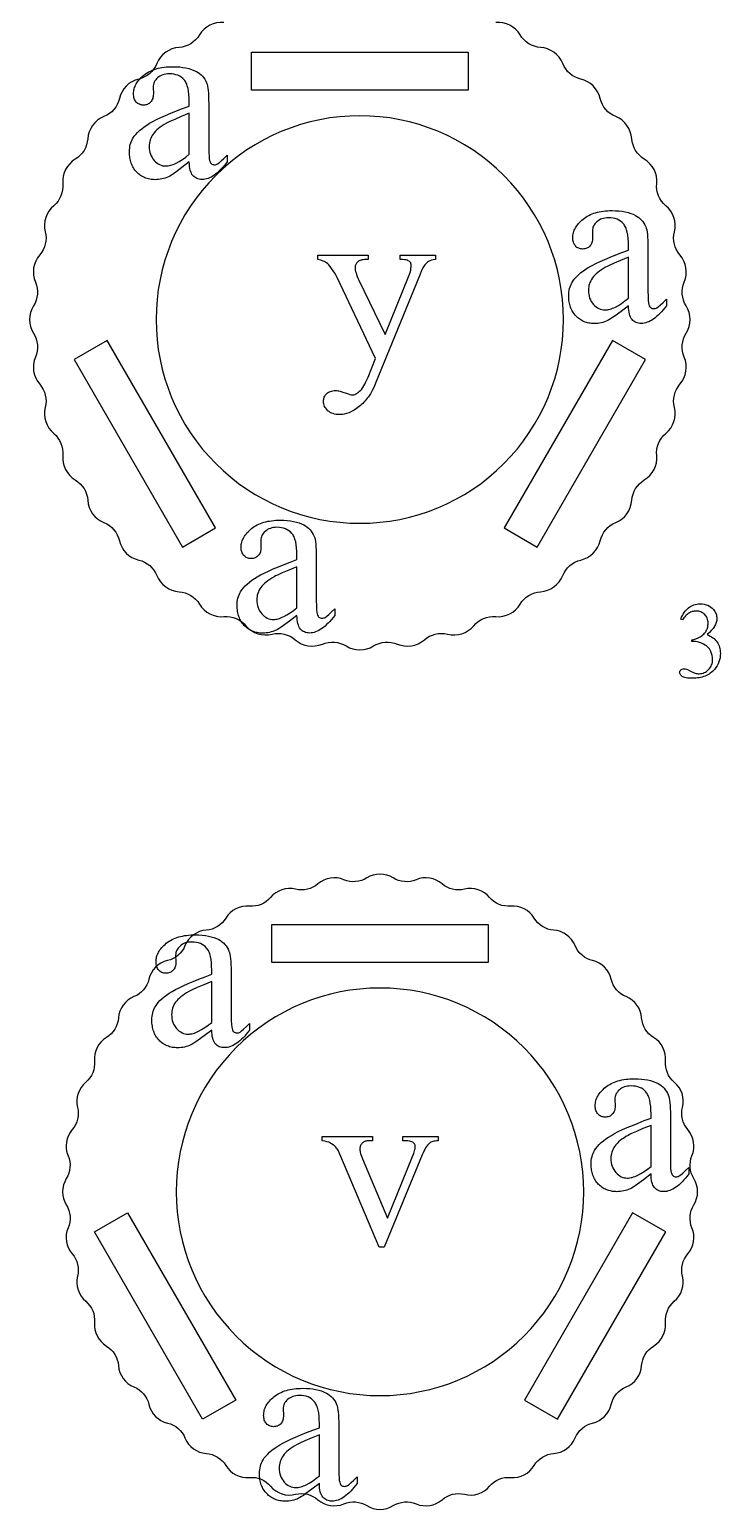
# Model space of a CAD drawing. Extents: x 7 to 905, y -397 to 592.
# Drawn here: x 137.6 to 224.4, y 305.8 to 491.7 of the extents above; entities that cross this region are included whole.
import ezdxf

# ---------------------------------------------------------------- set-up
doc = ezdxf.new("R2010")
doc.units = 0
doc.header["$MEASUREMENT"] = 0
for name, color, linetype in [('EXT', 1, 'CONTINUOUS'), ('INT', 5, 'CONTINUOUS'), ('POCKET_2_4MM', 3, 'CONTINUOUS'), ('TEXT', 18, 'CONTINUOUS')]:
    doc.layers.add(name, color=color, linetype=linetype)

msp = doc.modelspace()

# ---------------------------------------------------------------- linework, layer by layer
at = {"layer": 'EXT'}
msp.add_lwpolyline([(161.98, 492.54, 0.286149), (158.91, 490.98, -0.244114), (156.35, 489.41, 0.286149), (153.56, 487.39, -0.244114), (151.28, 485.44, 0.286149), (148.85, 483, -0.244114), (146.9, 480.72, 0.286149), (144.87, 477.93, -0.244114), (143.31, 475.38, 0.286149), (141.74, 472.31, -0.244114), (140.6, 469.53, 0.286149), (139.53, 466.26, -0.244114), (138.83, 463.34, 0.286149), (138.29, 459.94, -0.244114), (138.06, 456.95, 0.286149), (138.06, 453.5, -0.244114), (138.29, 450.51, 0.286149), (138.83, 447.11, -0.244114), (139.53, 444.19, 0.286149), (140.6, 440.92, -0.244114), (141.74, 438.15, 0.286149), (143.31, 435.08, -0.244114), (144.87, 432.52, 0.286149), (146.9, 429.73, -0.244114), (148.85, 427.45, 0.286149), (151.28, 425.02, -0.244114), (153.56, 423.07, 0.286149), (156.35, 421.04, -0.244114), (158.91, 419.47, 0.286149), (161.98, 417.91, -0.244114), (164.75, 416.76, 0.286149), (168.03, 415.7, -0.244114), (170.94, 415, 0.286149), (174.35, 414.46, -0.244114), (177.34, 414.22, 0.286149), (180.78, 414.22, -0.244114), (183.77, 414.46, 0.286149), (187.17, 415, -0.244114), (190.09, 415.7, 0.286149), (193.37, 416.76, -0.244114), (196.14, 417.91, 0.286149), (199.21, 419.47, -0.244114), (201.77, 421.04, 0.286149), (204.55, 423.07, -0.244114), (206.83, 425.02, 0.286149), (209.27, 427.45, -0.244114), (211.22, 429.73, 0.286149), (213.24, 432.52, -0.244114), (214.81, 435.08, 0.286149), (216.37, 438.15, -0.244114), (217.52, 440.92, 0.286149), (218.59, 444.19, -0.244114), (219.29, 447.11, 0.286149), (219.83, 450.51, -0.244114), (220.06, 453.5, 0.286149), (220.06, 456.95, -0.244114), (219.83, 459.94, 0.286149), (219.29, 463.34, -0.244114), (218.59, 466.26, 0.286149), (217.52, 469.53, -0.244114), (216.37, 472.31, 0.286149), (214.81, 475.38, -0.244114), (213.24, 477.93, 0.286149), (211.22, 480.72, -0.244114), (209.27, 483, 0.286149), (206.83, 485.44, -0.244114), (204.55, 487.39, 0.286149), (201.77, 489.41, -0.244114), (199.21, 490.98, 0.286149), (196.14, 492.54, -0.244114)], format="xyb", dxfattribs=at)
msp.add_lwpolyline([(142.4, 341.12, 0.286149), (142.92, 337.85, -0.244114), (143.59, 335.04, 0.286149), (144.62, 331.9, -0.244114), (145.72, 329.23, 0.286149), (147.22, 326.28, -0.244114), (148.73, 323.82, 0.286149), (150.68, 321.14, -0.244114), (152.55, 318.95, 0.286149), (154.89, 316.6, -0.244114), (157.09, 314.73, 0.286149), (159.77, 312.78, -0.244114), (162.23, 311.28, 0.286149), (165.18, 309.77, -0.244114), (167.84, 308.67, 0.286149), (170.99, 307.65, -0.244114), (173.8, 306.97, 0.286149), (177.07, 306.45, -0.244114), (179.94, 306.23, 0.286149), (183.26, 306.23, -0.244114), (186.13, 306.45, 0.286149), (189.4, 306.97, -0.244114), (192.21, 307.65, 0.286149), (195.36, 308.67, -0.244114), (198.02, 309.77, 0.286149), (200.97, 311.28, -0.244114), (203.43, 312.78, 0.286149), (206.11, 314.73, -0.244114), (208.31, 316.6, 0.286149), (210.65, 318.95, -0.244114), (212.52, 321.14, 0.286149), (214.47, 323.82, -0.244114), (215.98, 326.28, 0.286149), (217.48, 329.23, -0.244114), (218.58, 331.9, 0.286149), (219.61, 335.04, -0.244114), (220.28, 337.85, 0.286149), (220.8, 341.12, -0.244114), (221.03, 344, 0.286149), (221.03, 347.31, -0.244114), (220.8, 350.18, 0.286149), (220.28, 353.46, -0.244114), (219.61, 356.26, 0.286149), (218.58, 359.41, -0.244114), (217.48, 362.08, 0.286149), (215.98, 365.03, -0.244114), (214.47, 367.49, 0.286149), (212.52, 370.17, -0.244114), (210.65, 372.36, 0.286149), (208.31, 374.7, -0.244114), (206.11, 376.58, 0.286149), (203.43, 378.52, -0.244114), (200.97, 380.03, 0.286149), (198.02, 381.53, -0.244114), (195.36, 382.64, 0.286149), (192.21, 383.66, -0.244114), (189.4, 384.33, 0.286149), (186.13, 384.85, -0.244114), (183.26, 385.08, 0.286149), (179.94, 385.08, -0.244114), (177.07, 384.85, 0.286149), (173.8, 384.33, -0.244114), (170.99, 383.66, 0.286149), (167.84, 382.64, -0.244114), (165.18, 381.53, 0.286149), (162.23, 380.03, -0.244114), (159.77, 378.52, 0.286149), (157.09, 376.58, -0.244114), (154.89, 374.7, 0.286149), (152.55, 372.36, -0.244114), (150.68, 370.17, 0.286149), (148.73, 367.49, -0.244114), (147.22, 365.03, 0.286149), (145.72, 362.08, -0.244114), (144.62, 359.41, 0.286149), (143.59, 356.26, -0.244114), (142.92, 353.46, 0.286149), (142.4, 350.18, -0.244114), (142.18, 347.31, 0.286149), (142.18, 344, -0.244114)], format="xyb", close=True, dxfattribs=at)
at = {"layer": 'INT'}
for points in [[(165.46, 484.03), (165.46, 488.83), (192.66, 488.83), (192.66, 484.03)], [(156.76, 426.65), (160.92, 429.05), (147.32, 452.6), (143.16, 450.2)], [(201.36, 426.65), (214.96, 450.2), (210.8, 452.6), (197.2, 429.05)]]:
    msp.add_lwpolyline(points, close=True, dxfattribs=at)
for points in [[(179.06, 480.83, 0.414214), (153.46, 455.23, 0.414214), (179.06, 429.63, 0.414214), (204.66, 455.23, 0.414214)], [(181.6, 371.25, 0.414214), (156, 345.65, 0.414214), (181.6, 320.05, 0.414214), (207.2, 345.65, 0.414214)]]:
    msp.add_lwpolyline(points, format="xyb", close=True, dxfattribs=at)
at = {"layer": 'POCKET_2_4MM'}
for points in [[(168, 374.45), (168, 379.25), (195.2, 379.25), (195.2, 374.45)], [(159.3, 317.08), (145.7, 340.63), (149.86, 343.03), (163.46, 319.48)], [(203.9, 317.08), (217.5, 340.63), (213.34, 343.03), (199.74, 319.48)]]:
    msp.add_lwpolyline(points, close=True, dxfattribs=at)
at = {"layer": 'TEXT'}
for points in [[(157.63, 475.03), (156.69, 474.31), (155.94, 473.76), (155.64, 473.55), (155.38, 473.38), (155.18, 473.26), (155.02, 473.17), (154.82, 473.09), (154.62, 473.01), (154.41, 472.95), (154.2, 472.9), (153.99, 472.86), (153.77, 472.83), (153.55, 472.81), (153.33, 472.8), (153.15, 472.81), (152.98, 472.82), (152.82, 472.84), (152.66, 472.86), (152.5, 472.9), (152.34, 472.94), (152.19, 472.99), (152.05, 473.04), (151.91, 473.11), (151.77, 473.18), (151.63, 473.26), (151.5, 473.34), (151.38, 473.44), (151.25, 473.54), (151.13, 473.65), (151.02, 473.76), (150.91, 473.89), (150.8, 474.01), (150.71, 474.14), (150.62, 474.28), (150.54, 474.42), (150.46, 474.57), (150.4, 474.72), (150.34, 474.87), (150.28, 475.03), (150.24, 475.2), (150.2, 475.37), (150.17, 475.54), (150.14, 475.72), (150.12, 475.9), (150.11, 476.29), (150.12, 476.53), (150.14, 476.76), (150.17, 476.99), (150.22, 477.21), (150.28, 477.42), (150.36, 477.62), (150.45, 477.81), (150.55, 478), (150.72, 478.25), (150.91, 478.49), (151.13, 478.73), (151.38, 478.97), (151.66, 479.2), (151.96, 479.43), (152.29, 479.66), (152.65, 479.88), (153.06, 480.11), (153.53, 480.35), (154.06, 480.6), (154.65, 480.87), (155.3, 481.14), (156.02, 481.43), (156.79, 481.73), (157.63, 482.04), (157.63, 482.57), (157.62, 483.05), (157.59, 483.5), (157.54, 483.91), (157.47, 484.27), (157.38, 484.6), (157.33, 484.75), (157.27, 484.89), (157.21, 485.02), (157.14, 485.13), (157.07, 485.24), (156.99, 485.34), (156.82, 485.52), (156.63, 485.67), (156.43, 485.8), (156.2, 485.91), (155.96, 485.99), (155.7, 486.05), (155.42, 486.08), (155.13, 486.09), (154.9, 486.09), (154.68, 486.06), (154.48, 486.02), (154.29, 485.97), (154.11, 485.9), (153.95, 485.81), (153.79, 485.71), (153.65, 485.59), (153.52, 485.46), (153.41, 485.33), (153.31, 485.2), (153.23, 485.05), (153.17, 484.91), (153.12, 484.76), (153.1, 484.6), (153.09, 484.44), (153.12, 483.59), (153.11, 483.42), (153.1, 483.27), (153.07, 483.12), (153.03, 482.99), (152.98, 482.86), (152.92, 482.74), (152.85, 482.64), (152.77, 482.54), (152.68, 482.45), (152.59, 482.38), (152.48, 482.31), (152.37, 482.26), (152.26, 482.22), (152.13, 482.19), (152, 482.18), (151.87, 482.17), (151.73, 482.18), (151.61, 482.19), (151.48, 482.22), (151.37, 482.27), (151.26, 482.32), (151.16, 482.39), (151.06, 482.46), (150.97, 482.55), (150.89, 482.65), (150.82, 482.76), (150.76, 482.88), (150.71, 483.01), (150.68, 483.14), (150.65, 483.29), (150.63, 483.44), (150.63, 483.6), (150.63, 483.76), (150.65, 483.92), (150.67, 484.07), (150.71, 484.22), (150.75, 484.37), (150.81, 484.52), (150.88, 484.67), (150.95, 484.82), (151.04, 484.96), (151.13, 485.11), (151.24, 485.25), (151.36, 485.39), (151.48, 485.53), (151.62, 485.66), (151.77, 485.8), (151.92, 485.93), (152.09, 486.06), (152.27, 486.18), (152.45, 486.29), (152.64, 486.4), (152.84, 486.49), (153.05, 486.58), (153.26, 486.66), (153.48, 486.73), (153.72, 486.79), (153.96, 486.84), (154.2, 486.89), (154.46, 486.93), (154.73, 486.96), (155, 486.98), (155.28, 486.99), (155.57, 486.99), (156.01, 486.98), (156.43, 486.96), (156.83, 486.91), (157.2, 486.84), (157.56, 486.76), (157.9, 486.65), (158.22, 486.53), (158.52, 486.39), (158.73, 486.27), (158.92, 486.13), (159.11, 485.97), (159.27, 485.8), (159.43, 485.62), (159.57, 485.41), (159.69, 485.19), (159.8, 484.96), (159.86, 484.78), (159.92, 484.56), (159.96, 484.3), (160, 483.99), (160.03, 483.65), (160.05, 483.26), (160.06, 482.83), (160.07, 482.36), (160.07, 477.78), (160.07, 476.9), (160.08, 476.22), (160.11, 475.72), (160.14, 475.41), (160.18, 475.21), (160.24, 475.04), (160.3, 474.92), (160.34, 474.87), (160.38, 474.83), (160.47, 474.76), (160.57, 474.71), (160.67, 474.69), (160.77, 474.68), (160.89, 474.68), (161, 474.7), (161.1, 474.74), (161.19, 474.78), (161.38, 474.92), (161.64, 475.15), (161.98, 475.46), (162.38, 475.86), (162.38, 475.03), (162.18, 474.76), (161.97, 474.51), (161.77, 474.28), (161.57, 474.06), (161.36, 473.87), (161.16, 473.68), (160.96, 473.52), (160.77, 473.37), (160.57, 473.24), (160.37, 473.13), (160.18, 473.04), (159.99, 472.96), (159.79, 472.9), (159.6, 472.85), (159.41, 472.83), (159.23, 472.82), (159.05, 472.83), (158.88, 472.85), (158.72, 472.89), (158.58, 472.94), (158.44, 473.02), (158.31, 473.1), (158.19, 473.2), (158.08, 473.32), (157.97, 473.46), (157.89, 473.62), (157.81, 473.8), (157.75, 474), (157.7, 474.22), (157.67, 474.47), (157.64, 474.74)], [(157.63, 475.99), (157.63, 481.14), (156.62, 480.73), (155.8, 480.38), (155.18, 480.1), (154.94, 479.98), (154.76, 479.88), (154.48, 479.72), (154.22, 479.56), (153.98, 479.39), (153.76, 479.22), (153.56, 479.05), (153.38, 478.88), (153.23, 478.7), (153.09, 478.53), (152.97, 478.35), (152.87, 478.17), (152.78, 477.98), (152.71, 477.79), (152.66, 477.59), (152.62, 477.39), (152.6, 477.19), (152.59, 476.98), (152.6, 476.72), (152.63, 476.47), (152.68, 476.23), (152.75, 476.01), (152.84, 475.79), (152.95, 475.59), (153.07, 475.4), (153.22, 475.22), (153.38, 475.05), (153.55, 474.91), (153.73, 474.79), (153.9, 474.69), (154.09, 474.61), (154.28, 474.56), (154.48, 474.53), (154.68, 474.52), (154.83, 474.52), (154.97, 474.54), (155.13, 474.57), (155.29, 474.61), (155.45, 474.66), (155.62, 474.72), (155.8, 474.8), (155.98, 474.88), (156.36, 475.09), (156.76, 475.35), (157.19, 475.64)], [(212.83, 456.95), (211.89, 456.23), (211.14, 455.68), (210.83, 455.47), (210.58, 455.3), (210.37, 455.18), (210.22, 455.09), (210.02, 455.01), (209.81, 454.93), (209.61, 454.87), (209.4, 454.82), (209.18, 454.78), (208.96, 454.75), (208.74, 454.73), (208.52, 454.72), (208.35, 454.73), (208.18, 454.74), (208.01, 454.76), (207.85, 454.78), (207.69, 454.82), (207.54, 454.86), (207.39, 454.91), (207.24, 454.96), (207.1, 455.03), (206.96, 455.1), (206.83, 455.18), (206.7, 455.26), (206.57, 455.36), (206.45, 455.46), (206.33, 455.57), (206.21, 455.68), (206.1, 455.8), (206, 455.93), (205.9, 456.06), (205.82, 456.2), (205.73, 456.34), (205.66, 456.49), (205.59, 456.64), (205.53, 456.79), (205.48, 456.95), (205.43, 457.12), (205.39, 457.29), (205.36, 457.46), (205.34, 457.64), (205.32, 457.82), (205.31, 458.2), (205.31, 458.45), (205.33, 458.68), (205.37, 458.91), (205.42, 459.13), (205.48, 459.34), (205.56, 459.54), (205.64, 459.73), (205.75, 459.92), (205.91, 460.16), (206.11, 460.41), (206.33, 460.65), (206.58, 460.89), (206.85, 461.12), (207.16, 461.35), (207.49, 461.58), (207.85, 461.8), (208.26, 462.03), (208.72, 462.27), (209.25, 462.52), (209.84, 462.78), (210.5, 463.06), (211.21, 463.35), (211.99, 463.65), (212.83, 463.96), (212.83, 464.49), (212.82, 464.97), (212.79, 465.42), (212.74, 465.82), (212.67, 466.19), (212.58, 466.52), (212.53, 466.67), (212.47, 466.8), (212.4, 466.93), (212.34, 467.05), (212.26, 467.16), (212.19, 467.26), (212.02, 467.44), (211.83, 467.59), (211.62, 467.72), (211.4, 467.82), (211.16, 467.91), (210.9, 467.97), (210.62, 468), (210.32, 468.01), (210.09, 468), (209.88, 467.98), (209.68, 467.94), (209.49, 467.89), (209.31, 467.82), (209.14, 467.73), (208.99, 467.63), (208.85, 467.51), (208.71, 467.38), (208.6, 467.25), (208.5, 467.11), (208.43, 466.97), (208.36, 466.83), (208.32, 466.68), (208.29, 466.52), (208.29, 466.36), (208.31, 465.51), (208.31, 465.34), (208.29, 465.19), (208.27, 465.04), (208.23, 464.9), (208.18, 464.78), (208.12, 464.66), (208.05, 464.56), (207.97, 464.46), (207.88, 464.37), (207.78, 464.3), (207.68, 464.23), (207.57, 464.18), (207.45, 464.14), (207.33, 464.11), (207.2, 464.1), (207.06, 464.09), (206.93, 464.1), (206.8, 464.11), (206.68, 464.14), (206.57, 464.19), (206.46, 464.24), (206.35, 464.3), (206.26, 464.38), (206.17, 464.47), (206.09, 464.57), (206.02, 464.68), (205.96, 464.8), (205.91, 464.93), (205.87, 465.06), (205.84, 465.21), (205.83, 465.36), (205.82, 465.52), (205.83, 465.68), (205.84, 465.83), (205.87, 465.99), (205.9, 466.14), (205.95, 466.29), (206, 466.44), (206.07, 466.59), (206.15, 466.74), (206.23, 466.88), (206.33, 467.02), (206.44, 467.17), (206.55, 467.31), (206.68, 467.44), (206.82, 467.58), (206.96, 467.72), (207.12, 467.85), (207.29, 467.98), (207.46, 468.1), (207.64, 468.21), (207.83, 468.31), (208.03, 468.41), (208.24, 468.5), (208.46, 468.58), (208.68, 468.65), (208.91, 468.71), (209.15, 468.76), (209.4, 468.81), (209.66, 468.85), (209.92, 468.87), (210.19, 468.9), (210.47, 468.91), (210.76, 468.91), (211.2, 468.9), (211.62, 468.87), (212.02, 468.83), (212.4, 468.76), (212.76, 468.68), (213.1, 468.57), (213.42, 468.45), (213.71, 468.31), (213.92, 468.19), (214.12, 468.05), (214.3, 467.89), (214.47, 467.72), (214.62, 467.53), (214.76, 467.33), (214.89, 467.11), (215, 466.88), (215.06, 466.7), (215.11, 466.48), (215.16, 466.21), (215.2, 465.91), (215.22, 465.57), (215.25, 465.18), (215.26, 464.75), (215.26, 464.28), (215.26, 459.69), (215.27, 458.82), (215.28, 458.14), (215.3, 457.64), (215.34, 457.33), (215.38, 457.13), (215.43, 456.96), (215.5, 456.84), (215.54, 456.79), (215.58, 456.74), (215.67, 456.68), (215.76, 456.63), (215.86, 456.61), (215.97, 456.6), (216.08, 456.6), (216.19, 456.62), (216.29, 456.65), (216.38, 456.7), (216.57, 456.84), (216.84, 457.06), (217.17, 457.38), (217.58, 457.78), (217.58, 456.95), (217.37, 456.68), (217.17, 456.43), (216.96, 456.2), (216.76, 455.98), (216.56, 455.78), (216.36, 455.6), (216.16, 455.44), (215.96, 455.29), (215.77, 455.16), (215.57, 455.05), (215.38, 454.95), (215.18, 454.88), (214.99, 454.82), (214.8, 454.77), (214.61, 454.75), (214.42, 454.74), (214.25, 454.75), (214.08, 454.77), (213.92, 454.81), (213.77, 454.86), (213.63, 454.93), (213.5, 455.02), (213.38, 455.12), (213.27, 455.24), (213.17, 455.38), (213.08, 455.53), (213.01, 455.72), (212.95, 455.92), (212.9, 456.14), (212.86, 456.39), (212.84, 456.66)], [(173.8, 463.31), (180.1, 463.31), (180.1, 462.77), (179.79, 462.77), (179.63, 462.76), (179.47, 462.75), (179.33, 462.73), (179.21, 462.69), (179.09, 462.65), (178.98, 462.61), (178.88, 462.55), (178.79, 462.48), (178.71, 462.41), (178.65, 462.33), (178.59, 462.24), (178.54, 462.16), (178.51, 462.07), (178.48, 461.97), (178.46, 461.87), (178.46, 461.76), (178.47, 461.61), (178.49, 461.45), (178.53, 461.27), (178.58, 461.08), (178.65, 460.87), (178.73, 460.65), (178.83, 460.42), (178.95, 460.17), (182.23, 453.36), (185.26, 460.82), (185.37, 461.12), (185.45, 461.42), (185.47, 461.57), (185.49, 461.72), (185.5, 461.87), (185.51, 462.01), (185.5, 462.14), (185.48, 462.25), (185.45, 462.34), (185.41, 462.41), (185.34, 462.49), (185.25, 462.56), (185.15, 462.62), (185.04, 462.67), (184.89, 462.71), (184.69, 462.74), (184.44, 462.76), (184.15, 462.77), (184.15, 463.31), (188.55, 463.31), (188.55, 462.77), (188.29, 462.73), (188.06, 462.68), (187.87, 462.61), (187.71, 462.53), (187.56, 462.42), (187.4, 462.28), (187.23, 462.09), (187.06, 461.87), (186.98, 461.72), (186.87, 461.48), (186.56, 460.73), (181.05, 447.25), (180.85, 446.78), (180.63, 446.33), (180.39, 445.91), (180.13, 445.53), (180, 445.35), (179.87, 445.17), (179.73, 445.01), (179.58, 444.85), (179.43, 444.7), (179.28, 444.55), (179.13, 444.42), (178.97, 444.29), (178.65, 444.05), (178.33, 443.85), (178.01, 443.67), (177.7, 443.53), (177.39, 443.42), (177.09, 443.35), (176.93, 443.32), (176.78, 443.3), (176.63, 443.29), (176.48, 443.28), (176.27, 443.29), (176.07, 443.31), (175.87, 443.35), (175.69, 443.41), (175.52, 443.48), (175.35, 443.57), (175.2, 443.67), (175.05, 443.78), (174.92, 443.91), (174.81, 444.04), (174.71, 444.18), (174.63, 444.32), (174.57, 444.47), (174.53, 444.62), (174.5, 444.78), (174.49, 444.94), (174.5, 445.09), (174.52, 445.23), (174.55, 445.37), (174.59, 445.49), (174.65, 445.61), (174.72, 445.73), (174.8, 445.83), (174.9, 445.93), (175, 446.02), (175.12, 446.1), (175.24, 446.16), (175.38, 446.21), (175.52, 446.25), (175.68, 446.28), (175.84, 446.3), (176.01, 446.31), (176.14, 446.3), (176.28, 446.29), (176.42, 446.26), (176.59, 446.23), (176.94, 446.12), (177.34, 445.98), (177.6, 445.89), (177.82, 445.82), (177.97, 445.77), (178.08, 445.76), (178.19, 445.77), (178.3, 445.79), (178.42, 445.83), (178.54, 445.88), (178.66, 445.94), (178.78, 446.02), (178.91, 446.11), (179.04, 446.22), (179.17, 446.35), (179.3, 446.5), (179.43, 446.68), (179.57, 446.89), (179.7, 447.12), (179.83, 447.39), (179.96, 447.67), (180.1, 447.99), (181.05, 450.33), (176.2, 460.53), (176.07, 460.77), (175.91, 461.04), (175.72, 461.34), (175.49, 461.66), (175.32, 461.9), (175.16, 462.09), (175.02, 462.24), (174.89, 462.35), (174.8, 462.41), (174.69, 462.47), (174.45, 462.58), (174.15, 462.67), (173.8, 462.77)], [(212.83, 457.91), (212.83, 463.06), (211.81, 462.65), (211, 462.3), (210.38, 462.02), (210.14, 461.9), (209.95, 461.8), (209.67, 461.64), (209.41, 461.47), (209.17, 461.31), (208.95, 461.14), (208.75, 460.97), (208.58, 460.8), (208.42, 460.62), (208.29, 460.45), (208.17, 460.27), (208.07, 460.08), (207.98, 459.9), (207.91, 459.71), (207.85, 459.51), (207.82, 459.31), (207.79, 459.11), (207.78, 458.9), (207.79, 458.64), (207.82, 458.39), (207.87, 458.15), (207.94, 457.93), (208.03, 457.71), (208.14, 457.51), (208.27, 457.32), (208.42, 457.14), (208.58, 456.97), (208.75, 456.83), (208.92, 456.71), (209.1, 456.61), (209.29, 456.53), (209.48, 456.48), (209.67, 456.45), (209.88, 456.43), (210.02, 456.44), (210.17, 456.46), (210.32, 456.49), (210.48, 456.53), (210.65, 456.58), (210.82, 456.64), (210.99, 456.72), (211.18, 456.8), (211.56, 457.01), (211.96, 457.26), (212.38, 457.56)], [(171.16, 418.06), (170.21, 417.35), (169.46, 416.8), (169.16, 416.58), (168.91, 416.42), (168.7, 416.29), (168.55, 416.21), (168.35, 416.12), (168.14, 416.04), (167.93, 415.98), (167.72, 415.93), (167.51, 415.89), (167.29, 415.86), (167.07, 415.84), (166.85, 415.84), (166.68, 415.84), (166.51, 415.85), (166.34, 415.87), (166.18, 415.9), (166.02, 415.93), (165.87, 415.97), (165.72, 416.02), (165.57, 416.08), (165.43, 416.14), (165.29, 416.21), (165.16, 416.29), (165.03, 416.38), (164.9, 416.47), (164.78, 416.57), (164.66, 416.68), (164.54, 416.8), (164.43, 416.92), (164.33, 417.04), (164.23, 417.18), (164.14, 417.31), (164.06, 417.45), (163.99, 417.6), (163.92, 417.75), (163.86, 417.91), (163.81, 418.07), (163.76, 418.23), (163.72, 418.4), (163.69, 418.57), (163.67, 418.75), (163.65, 418.94), (163.63, 419.32), (163.64, 419.56), (163.66, 419.8), (163.7, 420.02), (163.75, 420.24), (163.81, 420.45), (163.88, 420.65), (163.97, 420.84), (164.08, 421.03), (164.24, 421.28), (164.44, 421.52), (164.66, 421.76), (164.9, 422), (165.18, 422.24), (165.49, 422.47), (165.82, 422.69), (166.18, 422.92), (166.58, 423.14), (167.05, 423.38), (167.58, 423.63), (168.17, 423.9), (168.82, 424.17), (169.54, 424.46), (170.32, 424.76), (171.16, 425.07), (171.16, 425.6), (171.15, 426.09), (171.12, 426.53), (171.07, 426.94), (171, 427.3), (170.91, 427.63), (170.85, 427.78), (170.8, 427.92), (170.73, 428.05), (170.67, 428.17), (170.59, 428.28), (170.51, 428.37), (170.35, 428.55), (170.16, 428.7), (169.95, 428.83), (169.73, 428.94), (169.49, 429.02), (169.22, 429.08), (168.95, 429.11), (168.65, 429.13), (168.42, 429.12), (168.21, 429.09), (168.01, 429.06), (167.82, 429), (167.64, 428.93), (167.47, 428.84), (167.32, 428.74), (167.17, 428.62), (167.04, 428.5), (166.93, 428.36), (166.83, 428.23), (166.75, 428.09), (166.69, 427.94), (166.65, 427.79), (166.62, 427.63), (166.61, 427.47), (166.64, 426.62), (166.64, 426.45), (166.62, 426.3), (166.59, 426.15), (166.56, 426.02), (166.51, 425.89), (166.45, 425.78), (166.38, 425.67), (166.3, 425.57), (166.21, 425.49), (166.11, 425.41), (166.01, 425.35), (165.9, 425.3), (165.78, 425.25), (165.66, 425.23), (165.53, 425.21), (165.39, 425.2), (165.26, 425.21), (165.13, 425.23), (165.01, 425.26), (164.89, 425.3), (164.79, 425.35), (164.68, 425.42), (164.59, 425.5), (164.5, 425.59), (164.42, 425.69), (164.35, 425.8), (164.29, 425.91), (164.24, 426.04), (164.2, 426.18), (164.17, 426.32), (164.16, 426.47), (164.15, 426.63), (164.16, 426.79), (164.17, 426.95), (164.2, 427.1), (164.23, 427.25), (164.28, 427.41), (164.33, 427.56), (164.4, 427.7), (164.48, 427.85), (164.56, 428), (164.66, 428.14), (164.76, 428.28), (164.88, 428.42), (165.01, 428.56), (165.14, 428.7), (165.29, 428.83), (165.45, 428.96), (165.61, 429.09), (165.79, 429.21), (165.97, 429.32), (166.16, 429.43), (166.36, 429.52), (166.57, 429.61), (166.78, 429.69), (167.01, 429.76), (167.24, 429.82), (167.48, 429.88), (167.73, 429.92), (167.98, 429.96), (168.25, 429.99), (168.52, 430.01), (168.8, 430.02), (169.09, 430.03), (169.53, 430.02), (169.95, 429.99), (170.35, 429.94), (170.73, 429.87), (171.09, 429.79), (171.43, 429.69), (171.74, 429.56), (172.04, 429.42), (172.25, 429.3), (172.45, 429.16), (172.63, 429.01), (172.8, 428.83), (172.95, 428.65), (173.09, 428.44), (173.21, 428.23), (173.32, 427.99), (173.39, 427.81), (173.44, 427.59), (173.49, 427.33), (173.52, 427.02), (173.55, 426.68), (173.57, 426.29), (173.59, 425.86), (173.59, 425.39), (173.59, 420.81), (173.59, 419.94), (173.61, 419.25), (173.63, 418.75), (173.66, 418.44), (173.71, 418.24), (173.76, 418.08), (173.83, 417.95), (173.87, 417.9), (173.91, 417.86), (174, 417.79), (174.09, 417.75), (174.19, 417.72), (174.3, 417.71), (174.41, 417.72), (174.52, 417.74), (174.62, 417.77), (174.71, 417.81), (174.9, 417.95), (175.16, 418.18), (175.5, 418.49), (175.91, 418.89), (175.91, 418.06), (175.7, 417.8), (175.5, 417.55), (175.29, 417.31), (175.09, 417.1), (174.89, 416.9), (174.69, 416.72), (174.49, 416.55), (174.29, 416.4), (174.09, 416.28), (173.9, 416.16), (173.7, 416.07), (173.51, 415.99), (173.32, 415.93), (173.13, 415.89), (172.94, 415.86), (172.75, 415.85), (172.57, 415.86), (172.41, 415.88), (172.25, 415.92), (172.1, 415.98), (171.96, 416.05), (171.83, 416.13), (171.71, 416.24), (171.6, 416.35), (171.5, 416.49), (171.41, 416.65), (171.34, 416.83), (171.27, 417.03), (171.23, 417.26), (171.19, 417.5), (171.17, 417.77)], [(171.16, 419.02), (171.16, 424.17), (170.14, 423.76), (169.32, 423.41), (168.7, 423.13), (168.47, 423.02), (168.28, 422.92), (168, 422.75), (167.74, 422.59), (167.5, 422.42), (167.28, 422.25), (167.08, 422.08), (166.91, 421.91), (166.75, 421.74), (166.61, 421.56), (166.5, 421.38), (166.39, 421.2), (166.31, 421.01), (166.24, 420.82), (166.18, 420.62), (166.14, 420.42), (166.12, 420.22), (166.11, 420.01), (166.12, 419.75), (166.15, 419.5), (166.2, 419.27), (166.27, 419.04), (166.36, 418.82), (166.47, 418.62), (166.6, 418.43), (166.75, 418.25), (166.91, 418.08), (167.08, 417.94), (167.25, 417.82), (167.43, 417.72), (167.61, 417.65), (167.81, 417.59), (168, 417.56), (168.21, 417.55), (168.35, 417.55), (168.5, 417.57), (168.65, 417.6), (168.81, 417.64), (168.98, 417.69), (169.15, 417.76), (169.32, 417.83), (169.5, 417.92), (169.88, 418.12), (170.29, 418.38), (170.71, 418.68)], [(219.39, 417.61), (219.49, 417.83), (219.6, 418.04), (219.71, 418.23), (219.83, 418.41), (219.95, 418.58), (220.08, 418.74), (220.22, 418.88), (220.37, 419.01), (220.52, 419.13), (220.68, 419.23), (220.85, 419.31), (221.03, 419.38), (221.21, 419.44), (221.41, 419.48), (221.61, 419.5), (221.83, 419.51), (222.09, 419.5), (222.34, 419.46), (222.57, 419.41), (222.79, 419.33), (222.98, 419.23), (223.17, 419.11), (223.34, 418.97), (223.49, 418.8), (223.59, 418.67), (223.68, 418.54), (223.76, 418.4), (223.82, 418.26), (223.87, 418.12), (223.9, 417.98), (223.92, 417.83), (223.93, 417.68), (223.92, 417.56), (223.91, 417.44), (223.88, 417.31), (223.85, 417.19), (223.81, 417.06), (223.75, 416.94), (223.69, 416.81), (223.62, 416.68), (223.54, 416.56), (223.44, 416.43), (223.23, 416.17), (222.98, 415.91), (222.69, 415.65), (222.89, 415.57), (223.08, 415.47), (223.26, 415.37), (223.42, 415.26), (223.57, 415.14), (223.71, 415.01), (223.83, 414.87), (223.95, 414.72), (224.05, 414.57), (224.13, 414.41), (224.21, 414.24), (224.27, 414.07), (224.31, 413.88), (224.34, 413.7), (224.36, 413.5), (224.37, 413.3), (224.36, 413.01), (224.32, 412.74), (224.27, 412.47), (224.19, 412.21), (224.08, 411.96), (223.95, 411.73), (223.8, 411.5), (223.63, 411.28), (223.5, 411.14), (223.37, 411.02), (223.23, 410.9), (223.09, 410.79), (222.94, 410.69), (222.78, 410.6), (222.61, 410.52), (222.44, 410.44), (222.26, 410.38), (222.08, 410.32), (221.88, 410.27), (221.69, 410.23), (221.48, 410.2), (221.27, 410.18), (221.05, 410.17), (220.82, 410.16), (220.6, 410.17), (220.4, 410.18), (220.22, 410.19), (220.06, 410.22), (219.91, 410.25), (219.78, 410.29), (219.67, 410.34), (219.58, 410.39), (219.44, 410.5), (219.38, 410.56), (219.34, 410.62), (219.3, 410.68), (219.27, 410.75), (219.26, 410.81), (219.25, 410.87), (219.26, 410.97), (219.29, 411.05), (219.34, 411.14), (219.41, 411.21), (219.49, 411.27), (219.58, 411.32), (219.68, 411.35), (219.79, 411.36), (219.95, 411.34), (220.12, 411.3), (220.31, 411.23), (220.63, 411.06), (220.97, 410.89), (221.09, 410.84), (221.19, 410.81), (221.31, 410.78), (221.44, 410.76), (221.57, 410.74), (221.71, 410.74), (221.88, 410.75), (222.04, 410.77), (222.19, 410.81), (222.34, 410.87), (222.49, 410.94), (222.63, 411.03), (222.76, 411.14), (222.89, 411.26), (223.01, 411.4), (223.11, 411.54), (223.19, 411.68), (223.26, 411.84), (223.32, 411.99), (223.36, 412.16), (223.38, 412.33), (223.39, 412.51), (223.37, 412.77), (223.33, 413.02), (223.26, 413.28), (223.16, 413.53), (223.07, 413.7), (222.98, 413.85), (222.88, 413.98), (222.78, 414.09), (222.62, 414.22), (222.44, 414.34), (222.23, 414.46), (222, 414.57), (221.75, 414.67), (221.49, 414.73), (221.24, 414.78), (220.98, 414.79), (220.77, 414.79), (220.77, 414.99), (220.9, 415.01), (221.03, 415.04), (221.29, 415.12), (221.56, 415.23), (221.82, 415.37), (221.95, 415.45), (222.07, 415.53), (222.17, 415.62), (222.27, 415.71), (222.37, 415.81), (222.45, 415.9), (222.52, 416.01), (222.59, 416.12), (222.64, 416.23), (222.69, 416.34), (222.73, 416.46), (222.77, 416.58), (222.79, 416.7), (222.81, 416.82), (222.82, 416.95), (222.82, 417.08), (222.82, 417.25), (222.8, 417.4), (222.76, 417.55), (222.72, 417.7), (222.66, 417.83), (222.58, 417.96), (222.5, 418.07), (222.4, 418.18), (222.29, 418.28), (222.17, 418.37), (222.05, 418.44), (221.92, 418.5), (221.78, 418.55), (221.64, 418.58), (221.49, 418.6), (221.33, 418.6), (221.2, 418.6), (221.08, 418.59), (220.96, 418.57), (220.84, 418.54), (220.72, 418.5), (220.61, 418.45), (220.5, 418.39), (220.39, 418.33), (220.28, 418.26), (220.18, 418.17), (220.08, 418.08), (219.98, 417.99), (219.88, 417.88), (219.79, 417.76), (219.61, 417.5)], [(160.45, 365.97), (159.51, 365.25), (158.76, 364.7), (158.46, 364.49), (158.2, 364.32), (158, 364.2), (157.84, 364.11), (157.64, 364.03), (157.44, 363.95), (157.23, 363.89), (157.02, 363.84), (156.81, 363.8), (156.59, 363.77), (156.37, 363.75), (156.15, 363.74), (155.97, 363.75), (155.8, 363.76), (155.64, 363.78), (155.48, 363.8), (155.32, 363.84), (155.16, 363.88), (155.01, 363.93), (154.87, 363.98), (154.73, 364.05), (154.59, 364.12), (154.45, 364.2), (154.32, 364.28), (154.2, 364.38), (154.07, 364.48), (153.95, 364.59), (153.84, 364.7), (153.73, 364.83), (153.63, 364.95), (153.53, 365.08), (153.44, 365.22), (153.36, 365.36), (153.28, 365.51), (153.22, 365.66), (153.16, 365.81), (153.1, 365.97), (153.06, 366.14), (153.02, 366.31), (152.99, 366.48), (152.96, 366.66), (152.94, 366.84), (152.93, 367.23), (152.94, 367.47), (152.96, 367.7), (152.99, 367.93), (153.04, 368.15), (153.1, 368.36), (153.18, 368.56), (153.27, 368.75), (153.37, 368.94), (153.54, 369.19), (153.73, 369.43), (153.95, 369.67), (154.2, 369.91), (154.48, 370.14), (154.78, 370.37), (155.11, 370.6), (155.47, 370.82), (155.88, 371.05), (156.35, 371.29), (156.88, 371.54), (157.47, 371.81), (158.12, 372.08), (158.84, 372.37), (159.61, 372.67), (160.45, 372.98), (160.45, 373.51), (160.44, 373.99), (160.41, 374.44), (160.36, 374.85), (160.29, 375.21), (160.2, 375.54), (160.15, 375.69), (160.09, 375.83), (160.03, 375.95), (159.96, 376.07), (159.89, 376.18), (159.81, 376.28), (159.64, 376.46), (159.45, 376.61), (159.25, 376.74), (159.02, 376.85), (158.78, 376.93), (158.52, 376.99), (158.24, 377.02), (157.95, 377.03), (157.72, 377.03), (157.5, 377), (157.3, 376.96), (157.11, 376.91), (156.93, 376.84), (156.77, 376.75), (156.61, 376.65), (156.47, 376.53), (156.34, 376.4), (156.23, 376.27), (156.13, 376.14), (156.05, 375.99), (155.99, 375.85), (155.94, 375.7), (155.92, 375.54), (155.91, 375.38), (155.94, 374.53), (155.93, 374.36), (155.92, 374.21), (155.89, 374.06), (155.85, 373.93), (155.8, 373.8), (155.74, 373.68), (155.67, 373.58), (155.59, 373.48), (155.5, 373.39), (155.41, 373.32), (155.3, 373.25), (155.19, 373.2), (155.08, 373.16), (154.95, 373.13), (154.82, 373.12), (154.69, 373.11), (154.55, 373.12), (154.43, 373.13), (154.3, 373.16), (154.19, 373.21), (154.08, 373.26), (153.98, 373.33), (153.88, 373.4), (153.79, 373.49), (153.71, 373.59), (153.64, 373.7), (153.58, 373.82), (153.53, 373.95), (153.5, 374.08), (153.47, 374.23), (153.45, 374.38), (153.45, 374.54), (153.45, 374.7), (153.47, 374.86), (153.49, 375.01), (153.53, 375.16), (153.57, 375.31), (153.63, 375.46), (153.7, 375.61), (153.77, 375.76), (153.86, 375.9), (153.95, 376.05), (154.06, 376.19), (154.18, 376.33), (154.3, 376.47), (154.44, 376.6), (154.59, 376.74), (154.74, 376.87), (154.91, 377), (155.09, 377.12), (155.27, 377.23), (155.46, 377.34), (155.66, 377.43), (155.87, 377.52), (156.08, 377.6), (156.3, 377.67), (156.54, 377.73), (156.78, 377.78), (157.02, 377.83), (157.28, 377.87), (157.55, 377.9), (157.82, 377.92), (158.1, 377.93), (158.39, 377.93), (158.83, 377.92), (159.25, 377.9), (159.65, 377.85), (160.03, 377.78), (160.38, 377.7), (160.72, 377.59), (161.04, 377.47), (161.34, 377.33), (161.55, 377.21), (161.74, 377.07), (161.93, 376.91), (162.09, 376.74), (162.25, 376.56), (162.39, 376.35), (162.51, 376.13), (162.62, 375.9), (162.68, 375.72), (162.74, 375.5), (162.78, 375.24), (162.82, 374.93), (162.85, 374.59), (162.87, 374.2), (162.88, 373.77), (162.89, 373.3), (162.89, 368.72), (162.89, 367.84), (162.9, 367.16), (162.93, 366.66), (162.96, 366.35), (163, 366.15), (163.06, 365.98), (163.12, 365.86), (163.16, 365.81), (163.2, 365.77), (163.29, 365.7), (163.39, 365.65), (163.49, 365.63), (163.59, 365.62), (163.71, 365.62), (163.82, 365.64), (163.92, 365.68), (164.01, 365.72), (164.2, 365.86), (164.46, 366.09), (164.8, 366.4), (165.2, 366.8), (165.2, 365.97), (165, 365.7), (164.79, 365.45), (164.59, 365.22), (164.39, 365), (164.18, 364.81), (163.98, 364.62), (163.78, 364.46), (163.59, 364.31), (163.39, 364.18), (163.19, 364.07), (163, 363.98), (162.81, 363.9), (162.62, 363.84), (162.42, 363.79), (162.23, 363.77), (162.05, 363.76), (161.87, 363.77), (161.7, 363.79), (161.55, 363.83), (161.4, 363.88), (161.26, 363.96), (161.13, 364.04), (161.01, 364.14), (160.9, 364.26), (160.79, 364.4), (160.71, 364.56), (160.63, 364.74), (160.57, 364.94), (160.52, 365.16), (160.49, 365.41), (160.46, 365.68)], [(160.45, 366.93), (160.45, 372.08), (159.44, 371.67), (158.62, 371.32), (158, 371.04), (157.76, 370.92), (157.58, 370.82), (157.3, 370.66), (157.04, 370.5), (156.8, 370.33), (156.58, 370.16), (156.38, 369.99), (156.2, 369.82), (156.05, 369.64), (155.91, 369.47), (155.79, 369.29), (155.69, 369.11), (155.6, 368.92), (155.53, 368.73), (155.48, 368.53), (155.44, 368.33), (155.42, 368.13), (155.41, 367.92), (155.42, 367.66), (155.45, 367.41), (155.5, 367.17), (155.57, 366.95), (155.66, 366.73), (155.77, 366.53), (155.89, 366.34), (156.04, 366.16), (156.2, 365.99), (156.37, 365.85), (156.55, 365.73), (156.72, 365.63), (156.91, 365.55), (157.1, 365.5), (157.3, 365.47), (157.5, 365.46), (157.65, 365.46), (157.79, 365.48), (157.95, 365.51), (158.11, 365.55), (158.27, 365.6), (158.44, 365.66), (158.62, 365.74), (158.8, 365.82), (159.18, 366.03), (159.58, 366.29), (160.01, 366.58)], [(215.65, 347.89), (214.71, 347.17), (213.96, 346.62), (213.65, 346.41), (213.4, 346.24), (213.19, 346.12), (213.04, 346.03), (212.84, 345.95), (212.63, 345.87), (212.43, 345.81), (212.22, 345.76), (212, 345.72), (211.78, 345.69), (211.56, 345.67), (211.34, 345.66), (211.17, 345.67), (211, 345.68), (210.83, 345.7), (210.67, 345.72), (210.51, 345.76), (210.36, 345.8), (210.21, 345.85), (210.06, 345.9), (209.92, 345.97), (209.78, 346.04), (209.65, 346.12), (209.52, 346.2), (209.39, 346.3), (209.27, 346.4), (209.15, 346.51), (209.03, 346.62), (208.92, 346.74), (208.82, 346.87), (208.73, 347), (208.64, 347.14), (208.55, 347.28), (208.48, 347.43), (208.41, 347.58), (208.35, 347.73), (208.3, 347.89), (208.25, 348.06), (208.21, 348.23), (208.18, 348.4), (208.16, 348.58), (208.14, 348.76), (208.13, 349.14), (208.13, 349.39), (208.15, 349.62), (208.19, 349.85), (208.24, 350.07), (208.3, 350.28), (208.38, 350.48), (208.47, 350.67), (208.57, 350.86), (208.73, 351.1), (208.93, 351.35), (209.15, 351.59), (209.4, 351.83), (209.67, 352.06), (209.98, 352.29), (210.31, 352.52), (210.67, 352.74), (211.08, 352.97), (211.54, 353.21), (212.07, 353.46), (212.66, 353.72), (213.32, 354), (214.03, 354.29), (214.81, 354.59), (215.65, 354.9), (215.65, 355.43), (215.64, 355.91), (215.61, 356.36), (215.56, 356.76), (215.49, 357.13), (215.4, 357.46), (215.35, 357.61), (215.29, 357.74), (215.22, 357.87), (215.16, 357.99), (215.08, 358.1), (215.01, 358.2), (214.84, 358.38), (214.65, 358.53), (214.44, 358.66), (214.22, 358.76), (213.98, 358.85), (213.72, 358.91), (213.44, 358.94), (213.14, 358.95), (212.91, 358.94), (212.7, 358.92), (212.5, 358.88), (212.31, 358.83), (212.13, 358.76), (211.96, 358.67), (211.81, 358.57), (211.67, 358.45), (211.53, 358.32), (211.42, 358.19), (211.32, 358.05), (211.25, 357.91), (211.18, 357.77), (211.14, 357.62), (211.11, 357.46), (211.11, 357.3), (211.14, 356.45), (211.13, 356.28), (211.11, 356.13), (211.09, 355.98), (211.05, 355.84), (211, 355.72), (210.94, 355.6), (210.87, 355.49), (210.79, 355.4), (210.7, 355.31), (210.6, 355.24), (210.5, 355.17), (210.39, 355.12), (210.27, 355.08), (210.15, 355.05), (210.02, 355.03), (209.88, 355.03), (209.75, 355.04), (209.62, 355.05), (209.5, 355.08), (209.39, 355.13), (209.28, 355.18), (209.17, 355.24), (209.08, 355.32), (208.99, 355.41), (208.91, 355.51), (208.84, 355.62), (208.78, 355.74), (208.73, 355.87), (208.69, 356), (208.66, 356.15), (208.65, 356.3), (208.64, 356.46), (208.65, 356.62), (208.66, 356.77), (208.69, 356.93), (208.72, 357.08), (208.77, 357.23), (208.82, 357.38), (208.89, 357.53), (208.97, 357.68), (209.05, 357.82), (209.15, 357.96), (209.26, 358.11), (209.37, 358.25), (209.5, 358.38), (209.64, 358.52), (209.78, 358.66), (209.94, 358.79), (210.11, 358.92), (210.28, 359.04), (210.46, 359.15), (210.65, 359.25), (210.85, 359.35), (211.06, 359.44), (211.28, 359.52), (211.5, 359.59), (211.73, 359.65), (211.97, 359.7), (212.22, 359.75), (212.48, 359.79), (212.74, 359.81), (213.01, 359.84), (213.29, 359.85), (213.58, 359.85), (214.02, 359.84), (214.44, 359.81), (214.84, 359.77), (215.22, 359.7), (215.58, 359.62), (215.92, 359.51), (216.24, 359.39), (216.53, 359.25), (216.74, 359.13), (216.94, 358.99), (217.12, 358.83), (217.29, 358.66), (217.44, 358.47), (217.58, 358.27), (217.71, 358.05), (217.82, 357.82), (217.88, 357.64), (217.93, 357.42), (217.98, 357.15), (218.02, 356.85), (218.04, 356.51), (218.07, 356.12), (218.08, 355.69), (218.08, 355.22), (218.08, 350.63), (218.09, 349.76), (218.1, 349.08), (218.12, 348.58), (218.16, 348.27), (218.2, 348.07), (218.25, 347.9), (218.32, 347.78), (218.36, 347.73), (218.4, 347.68), (218.49, 347.62), (218.58, 347.57), (218.68, 347.55), (218.79, 347.54), (218.9, 347.54), (219.01, 347.56), (219.11, 347.59), (219.2, 347.64), (219.39, 347.78), (219.66, 348), (219.99, 348.32), (220.4, 348.72), (220.4, 347.89), (220.19, 347.62), (219.99, 347.37), (219.78, 347.14), (219.58, 346.92), (219.38, 346.72), (219.18, 346.54), (218.98, 346.38), (218.78, 346.23), (218.59, 346.1), (218.39, 345.99), (218.2, 345.89), (218, 345.82), (217.81, 345.76), (217.62, 345.71), (217.43, 345.69), (217.24, 345.68), (217.07, 345.69), (216.9, 345.71), (216.74, 345.75), (216.59, 345.8), (216.45, 345.87), (216.32, 345.96), (216.2, 346.06), (216.09, 346.18), (215.99, 346.32), (215.9, 346.47), (215.83, 346.66), (215.77, 346.86), (215.72, 347.08), (215.68, 347.33), (215.66, 347.6)], [(215.65, 348.85), (215.65, 354), (214.63, 353.59), (213.82, 353.24), (213.2, 352.96), (212.96, 352.84), (212.77, 352.74), (212.49, 352.58), (212.23, 352.41), (211.99, 352.25), (211.77, 352.08), (211.58, 351.91), (211.4, 351.74), (211.24, 351.56), (211.11, 351.39), (210.99, 351.21), (210.89, 351.02), (210.8, 350.84), (210.73, 350.64), (210.67, 350.45), (210.64, 350.25), (210.61, 350.05), (210.6, 349.84), (210.61, 349.58), (210.64, 349.33), (210.69, 349.09), (210.76, 348.87), (210.85, 348.65), (210.96, 348.45), (211.09, 348.26), (211.24, 348.07), (211.4, 347.91), (211.57, 347.77), (211.74, 347.65), (211.92, 347.55), (212.11, 347.47), (212.3, 347.42), (212.5, 347.39), (212.7, 347.37), (212.84, 347.38), (212.99, 347.4), (213.14, 347.43), (213.3, 347.47), (213.47, 347.52), (213.64, 347.58), (213.81, 347.66), (214, 347.74), (214.38, 347.95), (214.78, 348.2), (215.2, 348.5)], [(174.31, 352.61), (180.67, 352.61), (180.67, 352.07), (180.26, 352.07), (180.12, 352.06), (179.99, 352.05), (179.87, 352.03), (179.75, 352), (179.65, 351.96), (179.55, 351.91), (179.46, 351.85), (179.38, 351.79), (179.31, 351.72), (179.25, 351.64), (179.2, 351.55), (179.15, 351.46), (179.12, 351.36), (179.1, 351.26), (179.08, 351.15), (179.08, 351.04), (179.08, 350.9), (179.1, 350.77), (179.12, 350.62), (179.16, 350.47), (179.2, 350.32), (179.25, 350.15), (179.39, 349.81), (182.53, 342.35), (185.69, 350.09), (185.83, 350.48), (185.94, 350.82), (185.98, 350.97), (186, 351.11), (186.02, 351.23), (186.03, 351.35), (186.02, 351.44), (186, 351.53), (185.96, 351.61), (185.91, 351.69), (185.82, 351.79), (185.72, 351.87), (185.61, 351.94), (185.49, 351.99), (185.34, 352.02), (185.11, 352.05), (184.83, 352.06), (184.48, 352.07), (184.48, 352.61), (188.89, 352.61), (188.89, 352.07), (188.7, 352.05), (188.53, 352.03), (188.38, 352), (188.24, 351.96), (188.11, 351.92), (188, 351.87), (187.91, 351.82), (187.83, 351.76), (187.7, 351.64), (187.57, 351.5), (187.45, 351.34), (187.33, 351.17), (187.22, 350.98), (187.11, 350.76), (187, 350.53), (186.9, 350.28), (182.1, 338.69), (181.5, 338.69), (176.67, 350.09), (176.51, 350.46), (176.36, 350.78), (176.2, 351.03), (176.13, 351.14), (176.06, 351.24), (175.9, 351.4), (175.72, 351.55), (175.52, 351.69), (175.3, 351.82), (175.15, 351.88), (174.93, 351.95), (174.65, 352.01), (174.31, 352.07)], [(173.98, 309), (173.03, 308.29), (172.28, 307.74), (171.98, 307.52), (171.73, 307.36), (171.52, 307.23), (171.37, 307.15), (171.17, 307.06), (170.96, 306.98), (170.75, 306.92), (170.54, 306.87), (170.33, 306.83), (170.11, 306.8), (169.89, 306.78), (169.67, 306.78), (169.5, 306.78), (169.33, 306.79), (169.16, 306.81), (169, 306.84), (168.84, 306.87), (168.69, 306.91), (168.54, 306.96), (168.39, 307.02), (168.25, 307.08), (168.11, 307.15), (167.98, 307.23), (167.85, 307.32), (167.72, 307.41), (167.6, 307.51), (167.48, 307.62), (167.36, 307.74), (167.25, 307.86), (167.15, 307.98), (167.05, 308.12), (166.96, 308.25), (166.88, 308.39), (166.81, 308.54), (166.74, 308.69), (166.68, 308.85), (166.63, 309.01), (166.58, 309.17), (166.54, 309.34), (166.51, 309.51), (166.49, 309.69), (166.47, 309.88), (166.45, 310.26), (166.46, 310.5), (166.48, 310.74), (166.52, 310.96), (166.57, 311.18), (166.63, 311.39), (166.7, 311.59), (166.79, 311.78), (166.9, 311.97), (167.06, 312.22), (167.26, 312.46), (167.48, 312.7), (167.72, 312.94), (168, 313.18), (168.31, 313.41), (168.64, 313.63), (169, 313.86), (169.4, 314.08), (169.87, 314.32), (170.4, 314.57), (170.99, 314.84), (171.64, 315.11), (172.36, 315.4), (173.14, 315.7), (173.98, 316.01), (173.98, 316.54), (173.97, 317.03), (173.94, 317.47), (173.89, 317.88), (173.82, 318.24), (173.73, 318.57), (173.67, 318.72), (173.62, 318.86), (173.55, 318.99), (173.49, 319.11), (173.41, 319.21), (173.34, 319.31), (173.17, 319.49), (172.98, 319.64), (172.77, 319.77), (172.55, 319.88), (172.31, 319.96), (172.04, 320.02), (171.77, 320.05), (171.47, 320.07), (171.24, 320.06), (171.03, 320.03), (170.83, 320), (170.64, 319.94), (170.46, 319.87), (170.29, 319.78), (170.14, 319.68), (169.99, 319.56), (169.86, 319.44), (169.75, 319.3), (169.65, 319.17), (169.57, 319.03), (169.51, 318.88), (169.47, 318.73), (169.44, 318.57), (169.43, 318.41), (169.46, 317.56), (169.46, 317.39), (169.44, 317.24), (169.41, 317.09), (169.38, 316.96), (169.33, 316.83), (169.27, 316.72), (169.2, 316.61), (169.12, 316.51), (169.03, 316.43), (168.93, 316.35), (168.83, 316.29), (168.72, 316.23), (168.6, 316.19), (168.48, 316.17), (168.35, 316.15), (168.21, 316.14), (168.08, 316.15), (167.95, 316.17), (167.83, 316.2), (167.71, 316.24), (167.61, 316.29), (167.5, 316.36), (167.41, 316.44), (167.32, 316.53), (167.24, 316.63), (167.17, 316.74), (167.11, 316.85), (167.06, 316.98), (167.02, 317.12), (166.99, 317.26), (166.98, 317.41), (166.97, 317.57), (166.98, 317.73), (166.99, 317.89), (167.02, 318.04), (167.05, 318.19), (167.1, 318.35), (167.15, 318.5), (167.22, 318.64), (167.3, 318.79), (167.38, 318.94), (167.48, 319.08), (167.58, 319.22), (167.7, 319.36), (167.83, 319.5), (167.96, 319.64), (168.11, 319.77), (168.27, 319.9), (168.44, 320.03), (168.61, 320.15), (168.79, 320.26), (168.98, 320.37), (169.18, 320.46), (169.39, 320.55), (169.6, 320.63), (169.83, 320.7), (170.06, 320.76), (170.3, 320.82), (170.55, 320.86), (170.8, 320.9), (171.07, 320.93), (171.34, 320.95), (171.62, 320.96), (171.91, 320.97), (172.35, 320.96), (172.77, 320.93), (173.17, 320.88), (173.55, 320.81), (173.91, 320.73), (174.25, 320.63), (174.56, 320.5), (174.86, 320.36), (175.07, 320.24), (175.27, 320.1), (175.45, 319.95), (175.62, 319.77), (175.77, 319.59), (175.91, 319.38), (176.03, 319.17), (176.14, 318.93), (176.21, 318.75), (176.26, 318.53), (176.31, 318.27), (176.34, 317.96), (176.37, 317.62), (176.39, 317.23), (176.41, 316.8), (176.41, 316.33), (176.41, 311.75), (176.41, 310.87), (176.43, 310.19), (176.45, 309.69), (176.48, 309.38), (176.53, 309.18), (176.58, 309.02), (176.65, 308.89), (176.69, 308.84), (176.73, 308.8), (176.82, 308.73), (176.91, 308.69), (177.01, 308.66), (177.12, 308.65), (177.23, 308.66), (177.34, 308.68), (177.44, 308.71), (177.53, 308.75), (177.72, 308.89), (177.98, 309.12), (178.32, 309.43), (178.73, 309.83), (178.73, 309), (178.52, 308.74), (178.32, 308.49), (178.11, 308.25), (177.91, 308.04), (177.71, 307.84), (177.51, 307.66), (177.31, 307.49), (177.11, 307.34), (176.91, 307.22), (176.72, 307.1), (176.52, 307.01), (176.33, 306.93), (176.14, 306.87), (175.95, 306.83), (175.76, 306.8), (175.57, 306.79), (175.39, 306.8), (175.23, 306.82), (175.07, 306.86), (174.92, 306.92), (174.78, 306.99), (174.65, 307.07), (174.53, 307.18), (174.42, 307.29), (174.32, 307.43), (174.23, 307.59), (174.16, 307.77), (174.09, 307.97), (174.05, 308.2), (174.01, 308.44), (173.99, 308.71)], [(173.98, 309.96), (173.98, 315.11), (172.96, 314.7), (172.14, 314.35), (171.52, 314.07), (171.29, 313.96), (171.1, 313.86), (170.82, 313.69), (170.56, 313.53), (170.32, 313.36), (170.1, 313.19), (169.9, 313.02), (169.73, 312.85), (169.57, 312.68), (169.43, 312.5), (169.32, 312.32), (169.21, 312.14), (169.13, 311.95), (169.06, 311.76), (169, 311.56), (168.96, 311.36), (168.94, 311.16), (168.93, 310.95), (168.94, 310.69), (168.97, 310.44), (169.02, 310.21), (169.09, 309.98), (169.18, 309.76), (169.29, 309.56), (169.42, 309.37), (169.57, 309.19), (169.73, 309.02), (169.9, 308.88), (170.07, 308.76), (170.25, 308.66), (170.43, 308.59), (170.63, 308.53), (170.82, 308.5), (171.03, 308.49), (171.17, 308.49), (171.32, 308.51), (171.47, 308.54), (171.63, 308.58), (171.8, 308.63), (171.97, 308.7), (172.14, 308.77), (172.32, 308.86), (172.7, 309.06), (173.11, 309.32), (173.53, 309.62)]]:
    msp.add_lwpolyline(points, close=True, dxfattribs=at)

doc.saveas('drawing.dxf')
